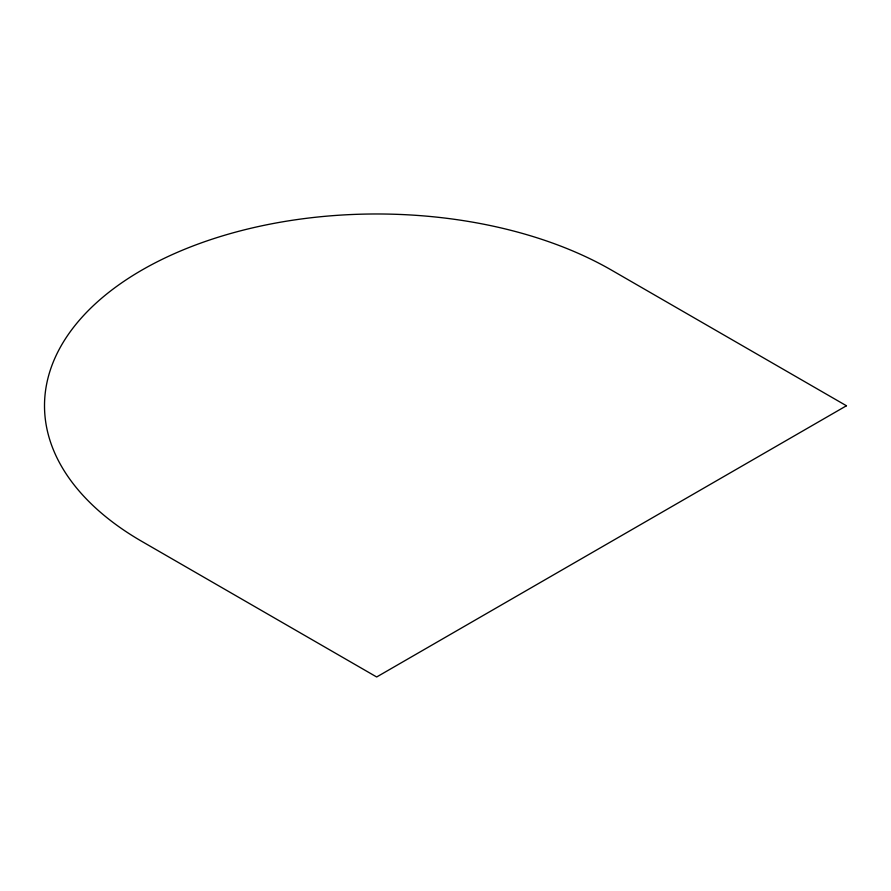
<?xml version="1.0" encoding="UTF-8"?>
<svg xmlns="http://www.w3.org/2000/svg" width="891" height="891" viewBox="0 0 891 891"><rect width="100%" height="100%" fill="white"/><g stroke="black" fill="none" stroke-linecap="round" stroke-linejoin="round"><path stroke-width="1.34" d="M846.45 405.761L376.67 676.982L141.792 541.372A332.176 191.788 0 0 1 141.792 270.151A332.176 191.788 0 0 1 611.56 270.151L846.45 405.761"/></g></svg>
